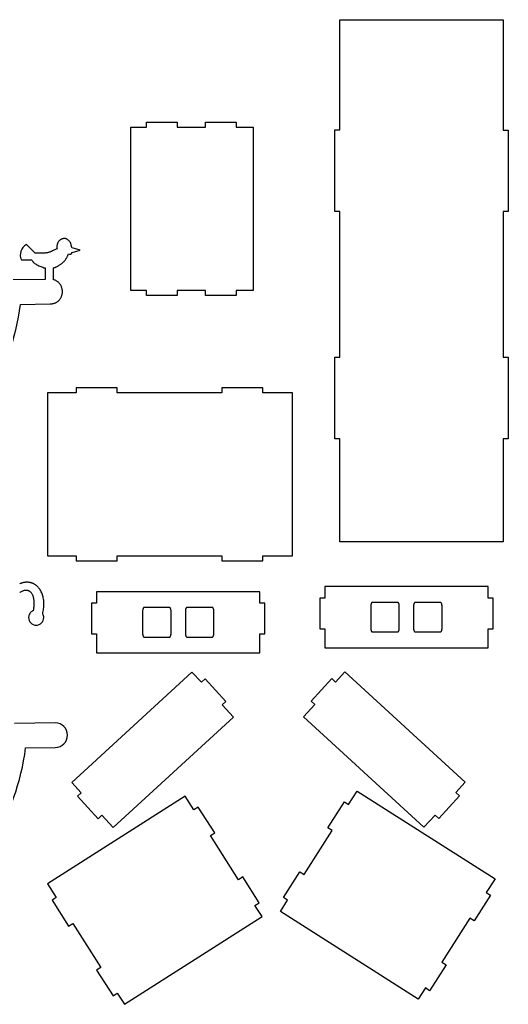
# Model space of a CAD drawing. Extents: x 0.1 to 24.4, y 0.1 to 24.3.
# Drawn here: x 12.41 to 24.38, y 0.13 to 24.27 of the extents above; entities that cross this region are included whole.
import ezdxf

# ---------------------------------------------------------------- set-up
doc = ezdxf.new("R2010")
doc.units = 0
doc.layers.add('LAYER_1', color=18, linetype='CONTINUOUS')

msp = doc.modelspace()

# ---------------------------------------------------------------- linework, layer by layer
at = {"layer": 'LAYER_1'}
for points in [[(24.25, 13.999), (24.25, 11.473), (20.25, 11.473), (20.25, 13.999), (20.125, 13.999), (20.125, 15.999), (20.25, 15.999), (20.25, 19.57), (20.125, 19.57), (20.125, 21.57), (20.25, 21.57), (20.25, 24.273), (24.25, 24.273), (24.25, 21.568), (24.375, 21.568), (24.375, 19.568), (24.25, 19.568), (24.25, 15.999), (24.375, 15.999), (24.375, 13.999)], [(15.51, 17.636), (15.125, 17.636), (15.125, 21.636), (15.51, 21.636), (15.51, 21.761), (16.26, 21.761), (16.26, 21.636), (16.96, 21.636), (16.96, 21.761), (17.71, 21.761), (17.71, 21.636), (18.125, 21.636), (18.125, 17.636), (17.71, 17.636), (17.71, 17.511), (16.96, 17.511), (16.96, 17.636), (16.26, 17.636), (16.26, 17.511), (15.51, 17.511)], [(13.793, 11.125), (13.793, 11.003), (14.793, 11.003), (14.793, 11.125), (17.361, 11.125), (17.361, 11.003), (18.361, 11.003), (18.361, 11.125), (19.091, 11.125), (19.091, 15.125), (18.361, 15.125), (18.361, 15.245), (17.361, 15.245), (17.361, 15.125), (14.793, 15.125), (14.793, 15.247), (13.793, 15.247), (13.793, 15.125), (13.091, 15.125), (13.091, 11.125)], [(14.289, 9.216), (14.289, 8.75), (18.289, 8.75), (18.289, 9.215), (18.412, 9.215), (18.412, 9.965), (18.289, 9.965), (18.289, 10.25), (14.289, 10.25), (14.289, 9.966), (14.166, 9.966), (14.166, 9.216)], [(19.879, 9.341), (19.879, 8.875), (23.879, 8.875), (23.879, 9.34), (24.002, 9.34), (24.002, 10.089), (23.879, 10.089), (23.879, 10.375), (19.879, 10.375), (19.879, 10.091), (19.756, 10.091), (19.756, 9.341)], [(21.666, 9.987), (21.044, 9.987), (21.04, 9.987), (21.037, 9.985), (21.033, 9.983), (21.029, 9.98), (21.026, 9.975), (21.023, 9.97), (21.02, 9.965), (21.017, 9.958), (21.015, 9.951), (21.012, 9.943), (21.01, 9.935), (21.009, 9.926), (21.007, 9.917), (21.006, 9.908), (21.006, 9.898), (21.006, 9.887), (21.006, 9.363), (21.006, 9.352), (21.006, 9.343), (21.007, 9.333), (21.009, 9.324), (21.01, 9.315), (21.012, 9.307), (21.015, 9.299), (21.017, 9.292), (21.02, 9.285), (21.023, 9.28), (21.026, 9.275), (21.029, 9.271), (21.033, 9.267), (21.037, 9.265), (21.04, 9.263), (21.044, 9.263), (21.666, 9.263), (21.67, 9.263), (21.674, 9.265), (21.677, 9.267), (21.681, 9.271), (21.684, 9.275), (21.687, 9.28), (21.69, 9.285), (21.693, 9.292), (21.696, 9.299), (21.698, 9.307), (21.7, 9.315), (21.701, 9.324), (21.703, 9.333), (21.704, 9.343), (21.704, 9.352), (21.704, 9.363), (21.704, 9.887), (21.704, 9.898), (21.704, 9.908), (21.703, 9.917), (21.701, 9.926), (21.7, 9.935), (21.698, 9.943), (21.696, 9.951), (21.693, 9.958), (21.69, 9.965), (21.687, 9.97), (21.684, 9.975), (21.681, 9.98), (21.677, 9.983), (21.674, 9.985), (21.67, 9.987)], [(22.714, 9.987), (22.093, 9.987), (22.089, 9.987), (22.085, 9.985), (22.081, 9.983), (22.078, 9.979), (22.074, 9.975), (22.071, 9.97), (22.068, 9.965), (22.066, 9.958), (22.063, 9.951), (22.061, 9.943), (22.059, 9.935), (22.057, 9.926), (22.056, 9.917), (22.055, 9.907), (22.054, 9.898), (22.054, 9.887), (22.054, 9.363), (22.054, 9.352), (22.055, 9.342), (22.056, 9.333), (22.057, 9.324), (22.059, 9.315), (22.061, 9.307), (22.063, 9.299), (22.066, 9.292), (22.068, 9.285), (22.071, 9.28), (22.074, 9.275), (22.078, 9.27), (22.081, 9.267), (22.085, 9.265), (22.089, 9.263), (22.093, 9.263), (22.714, 9.263), (22.718, 9.263), (22.722, 9.265), (22.726, 9.267), (22.729, 9.27), (22.733, 9.275), (22.736, 9.28), (22.739, 9.285), (22.742, 9.292), (22.744, 9.299), (22.746, 9.307), (22.748, 9.315), (22.75, 9.324), (22.751, 9.333), (22.752, 9.342), (22.753, 9.352), (22.753, 9.363), (22.753, 9.887), (22.753, 9.898), (22.752, 9.907), (22.751, 9.917), (22.75, 9.926), (22.748, 9.935), (22.746, 9.943), (22.744, 9.951), (22.742, 9.958), (22.739, 9.965), (22.736, 9.97), (22.733, 9.975), (22.729, 9.979), (22.726, 9.983), (22.722, 9.985), (22.718, 9.987)], [(16.076, 9.862), (15.454, 9.862), (15.45, 9.862), (15.446, 9.86), (15.443, 9.858), (15.439, 9.855), (15.436, 9.85), (15.433, 9.845), (15.43, 9.84), (15.427, 9.833), (15.424, 9.826), (15.422, 9.818), (15.42, 9.81), (15.419, 9.801), (15.417, 9.792), (15.416, 9.783), (15.416, 9.773), (15.416, 9.762), (15.416, 9.238), (15.416, 9.227), (15.416, 9.218), (15.417, 9.208), (15.419, 9.199), (15.42, 9.19), (15.422, 9.182), (15.424, 9.174), (15.427, 9.167), (15.43, 9.16), (15.433, 9.155), (15.436, 9.15), (15.439, 9.146), (15.443, 9.142), (15.446, 9.14), (15.45, 9.138), (15.454, 9.138), (16.076, 9.138), (16.08, 9.138), (16.084, 9.14), (16.087, 9.142), (16.091, 9.146), (16.094, 9.15), (16.097, 9.155), (16.1, 9.16), (16.103, 9.167), (16.106, 9.174), (16.108, 9.182), (16.11, 9.19), (16.111, 9.199), (16.113, 9.208), (16.114, 9.218), (16.114, 9.227), (16.114, 9.238), (16.114, 9.762), (16.114, 9.773), (16.114, 9.783), (16.113, 9.792), (16.111, 9.801), (16.11, 9.81), (16.108, 9.818), (16.106, 9.826), (16.103, 9.833), (16.1, 9.84), (16.097, 9.845), (16.094, 9.85), (16.091, 9.855), (16.087, 9.858), (16.084, 9.86), (16.08, 9.862)], [(17.124, 9.862), (16.503, 9.862), (16.499, 9.862), (16.495, 9.86), (16.491, 9.858), (16.488, 9.854), (16.484, 9.85), (16.481, 9.845), (16.478, 9.84), (16.475, 9.833), (16.473, 9.826), (16.471, 9.818), (16.469, 9.81), (16.467, 9.801), (16.466, 9.792), (16.465, 9.782), (16.464, 9.773), (16.464, 9.762), (16.464, 9.238), (16.464, 9.227), (16.465, 9.217), (16.466, 9.208), (16.467, 9.199), (16.469, 9.19), (16.471, 9.182), (16.473, 9.174), (16.475, 9.167), (16.478, 9.16), (16.481, 9.155), (16.484, 9.15), (16.488, 9.145), (16.491, 9.142), (16.495, 9.14), (16.499, 9.138), (16.503, 9.138), (17.124, 9.138), (17.128, 9.138), (17.132, 9.14), (17.136, 9.142), (17.139, 9.145), (17.143, 9.15), (17.146, 9.155), (17.149, 9.16), (17.152, 9.167), (17.154, 9.174), (17.156, 9.182), (17.158, 9.19), (17.16, 9.199), (17.161, 9.208), (17.162, 9.217), (17.163, 9.227), (17.163, 9.238), (17.163, 9.762), (17.163, 9.773), (17.162, 9.782), (17.161, 9.792), (17.16, 9.801), (17.158, 9.81), (17.156, 9.818), (17.154, 9.826), (17.152, 9.833), (17.149, 9.84), (17.146, 9.845), (17.143, 9.85), (17.139, 9.854), (17.136, 9.858), (17.132, 9.86), (17.128, 9.862)], [(13.911, 5.32), (13.82, 5.237), (14.327, 4.684), (14.419, 4.768), (14.696, 4.466), (17.642, 7.172), (17.363, 7.475), (17.455, 7.559), (16.947, 8.111), (16.856, 8.028), (16.627, 8.277), (13.681, 5.571)], [(23.089, 5.328), (23.18, 5.244), (22.673, 4.692), (22.581, 4.775), (22.304, 4.473), (19.358, 7.179), (19.637, 7.483), (19.545, 7.566), (20.053, 8.119), (20.144, 8.035), (20.373, 8.284), (23.319, 5.578)], [(22.343, 0.534), (22.169, 0.261), (18.796, 2.412), (18.97, 2.684), (18.866, 2.751), (19.269, 3.383), (19.373, 3.317), (20.061, 4.396), (19.957, 4.463), (20.36, 5.095), (20.464, 5.029), (20.677, 5.363), (24.05, 3.213), (23.837, 2.878), (23.942, 2.812), (23.538, 2.179), (23.434, 2.246), (22.746, 1.167), (22.851, 1.1), (22.447, 0.468)], [(14.797, 0.407), (14.971, 0.134), (18.344, 2.284), (18.17, 2.557), (18.274, 2.623), (17.87, 3.256), (17.767, 3.189), (17.079, 4.269), (17.183, 4.335), (16.78, 4.968), (16.676, 4.901), (16.462, 5.235), (13.089, 3.085), (13.303, 2.751), (13.198, 2.685), (13.601, 2.052), (13.706, 2.119), (14.394, 1.039), (14.289, 0.973), (14.692, 0.34)]]:
    msp.add_lwpolyline(points, close=True, dxfattribs=at)
for points in [[(9.877, 13.153, 0.214362), (12.427, 17.294), (13.152, 17.307), (13.169, 17.307), (13.186, 17.308), (13.202, 17.31), (13.218, 17.313), (13.233, 17.316), (13.247, 17.32), (13.261, 17.324), (13.275, 17.329), (13.288, 17.335), (13.301, 17.341), (13.313, 17.348), (13.324, 17.355), (13.335, 17.363), (13.346, 17.371), (13.356, 17.379), (13.366, 17.388), (13.375, 17.398), (13.383, 17.408), (13.391, 17.418), (13.399, 17.429), (13.406, 17.439), (13.413, 17.451), (13.419, 17.462), (13.424, 17.474), (13.429, 17.486), (13.434, 17.498), (13.438, 17.51), (13.441, 17.522), (13.444, 17.535), (13.447, 17.548), (13.449, 17.561), (13.451, 17.574), (13.452, 17.587), (13.452, 17.6), (13.452, 17.613), (13.452, 17.626), (13.451, 17.639), (13.449, 17.651), (13.447, 17.664), (13.445, 17.677), (13.442, 17.69), (13.438, 17.702), (13.434, 17.714), (13.43, 17.727), (13.425, 17.739), (13.419, 17.75), (13.413, 17.762), (13.407, 17.773), (13.4, 17.784), (13.392, 17.794), (13.384, 17.805), (13.376, 17.814), (13.367, 17.824), (13.357, 17.833), (13.347, 17.842), (13.337, 17.85), (13.326, 17.858), (13.314, 17.865), (13.302, 17.872), (13.29, 17.878), (13.276, 17.883), (13.263, 17.889), (13.249, 17.893), (13.234, 17.897), (13.234, 18.188), (13.244, 18.192), (13.254, 18.195), (13.273, 18.2), (13.283, 18.203), (13.292, 18.206), (13.301, 18.21), (13.31, 18.214), (13.324, 18.22), (13.337, 18.228), (13.35, 18.235), (13.363, 18.243), (13.376, 18.251), (13.389, 18.259), (13.401, 18.268), (13.413, 18.277), (13.425, 18.286), (13.437, 18.296), (13.449, 18.306), (13.46, 18.316), (13.471, 18.326), (13.482, 18.337), (13.492, 18.348), (13.502, 18.359), (13.51, 18.368), (13.518, 18.378), (13.526, 18.388), (13.533, 18.398), (13.54, 18.408), (13.547, 18.418), (13.554, 18.429), (13.56, 18.44), (13.566, 18.45), (13.572, 18.462), (13.578, 18.473), (13.583, 18.484), (13.588, 18.496), (13.593, 18.508), (13.602, 18.532, 0.48667), (13.69, 18.567), (13.884, 18.619), (13.689, 18.683), (13.686, 18.689), (13.684, 18.695), (13.679, 18.708), (13.674, 18.723), (13.671, 18.737), (13.665, 18.764), (13.663, 18.775), (13.661, 18.784), (13.659, 18.789), (13.656, 18.794), (13.652, 18.802), (13.647, 18.81), (13.64, 18.819), (13.633, 18.828), (13.625, 18.838), (13.616, 18.848), (13.606, 18.858), (13.596, 18.867), (13.586, 18.876), (13.575, 18.884), (13.564, 18.892), (13.558, 18.895), (13.553, 18.898), (13.547, 18.9), (13.541, 18.903), (13.536, 18.904), (13.53, 18.906), (13.52, 18.907), (13.509, 18.908), (13.499, 18.908), (13.488, 18.907), (13.477, 18.906), (13.466, 18.904), (13.456, 18.901), (13.445, 18.898), (13.435, 18.894), (13.425, 18.889), (13.415, 18.884), (13.406, 18.878), (13.397, 18.872), (13.388, 18.866), (13.38, 18.859), (13.373, 18.851), (13.365, 18.842), (13.357, 18.832), (13.351, 18.822), (13.344, 18.812), (13.339, 18.801), (13.334, 18.79), (13.33, 18.778), (13.326, 18.766), (13.323, 18.754), (13.321, 18.742), (13.319, 18.729), (13.318, 18.715), (13.318, 18.701), (13.319, 18.687), (13.32, 18.673), (13.321, 18.658), (13.296, 18.646), (13.269, 18.633), (13.241, 18.62), (13.213, 18.606), (13.185, 18.592), (13.171, 18.586), (13.157, 18.58), (13.143, 18.575), (13.129, 18.57), (13.115, 18.566), (13.102, 18.563), (13.084, 18.559), (13.066, 18.556), (13.046, 18.553), (13.027, 18.551), (13.006, 18.55), (12.986, 18.549), (12.944, 18.548), (12.902, 18.548), (12.861, 18.547), (12.821, 18.547), (12.802, 18.547), (12.784, 18.546), (12.572, 18.758, 0.393726), (12.447, 18.383), (12.697, 18.383), (12.709, 18.367), (12.721, 18.351), (12.727, 18.343), (12.733, 18.335), (12.74, 18.328), (12.747, 18.321), (12.756, 18.313), (12.766, 18.306), (12.776, 18.298), (12.787, 18.291), (12.808, 18.277), (12.829, 18.265), (12.851, 18.253), (12.874, 18.242), (12.897, 18.231), (12.92, 18.221), (12.946, 18.211), (12.973, 18.202), (13, 18.193), (13.027, 18.186), (13.027, 17.905), (12.234, 17.896)], [(12.406, 10.227), (12.421, 10.238), (12.436, 10.248), (12.451, 10.257), (12.466, 10.265), (12.481, 10.272), (12.496, 10.277), (12.51, 10.282), (12.525, 10.285), (12.539, 10.288), (12.553, 10.289), (12.567, 10.289), (12.581, 10.288), (12.594, 10.286), (12.607, 10.282), (12.613, 10.28), (12.619, 10.278), (12.626, 10.275), (12.632, 10.272), (12.638, 10.269), (12.644, 10.265), (12.649, 10.261), (12.655, 10.257), (12.66, 10.253), (12.666, 10.248), (12.676, 10.238), (12.686, 10.226), (12.696, 10.214), (12.704, 10.2), (12.712, 10.185), (12.72, 10.169), (12.727, 10.151), (12.733, 10.133), (12.738, 10.113), (12.743, 10.092), (12.747, 10.07), (12.75, 10.047), (12.752, 10.023), (12.754, 9.997), (12.754, 9.97), (12.754, 9.942), (12.752, 9.913), (12.75, 9.882), (12.746, 9.85), (12.742, 9.817), (12.736, 9.783), (12.724, 9.777), (12.713, 9.771), (12.702, 9.763), (12.691, 9.755), (12.681, 9.746), (12.672, 9.737), (12.664, 9.727), (12.656, 9.716), (12.649, 9.705), (12.643, 9.693), (12.637, 9.681), (12.633, 9.668), (12.629, 9.655), (12.627, 9.641), (12.625, 9.627), (12.625, 9.613, 0.414214), (12.81, 9.428, 0.414214), (12.995, 9.613), (12.995, 9.626), (12.994, 9.638), (12.991, 9.65), (12.989, 9.662), (12.985, 9.674), (12.98, 9.685), (12.975, 9.696), (12.97, 9.707), (12.977, 9.738), (12.983, 9.77), (12.989, 9.801), (12.993, 9.832), (12.996, 9.863), (12.998, 9.894), (13, 9.924), (13, 9.954), (12.999, 9.983), (12.997, 10.012), (12.994, 10.04), (12.99, 10.068), (12.985, 10.096), (12.979, 10.122), (12.972, 10.149), (12.964, 10.174), (12.956, 10.199), (12.946, 10.223), (12.935, 10.246), (12.93, 10.257), (12.924, 10.268), (12.918, 10.279), (12.911, 10.29), (12.905, 10.3), (12.898, 10.31), (12.891, 10.32), (12.884, 10.33), (12.876, 10.339), (12.869, 10.348), (12.861, 10.357), (12.853, 10.366), (12.844, 10.374), (12.836, 10.382), (12.827, 10.39), (12.818, 10.398), (12.809, 10.405), (12.8, 10.412), (12.79, 10.418), (12.78, 10.425), (12.77, 10.431), (12.76, 10.437), (12.75, 10.442), (12.739, 10.447), (12.729, 10.452), (12.718, 10.456), (12.705, 10.461), (12.693, 10.465), (12.68, 10.468), (12.667, 10.471), (12.655, 10.474), (12.642, 10.476), (12.629, 10.478), (12.616, 10.479), (12.603, 10.48), (12.59, 10.481), (12.577, 10.481), (12.564, 10.48), (12.551, 10.479), (12.538, 10.478), (12.524, 10.476), (12.511, 10.474), (12.498, 10.471), (12.485, 10.468), (12.472, 10.465), (12.458, 10.461), (12.445, 10.457), (12.432, 10.452), (12.419, 10.447), (12.406, 10.442)], [(10.002, 2.278, 0.214362), (12.552, 6.419), (13.277, 6.432, 1), (13.277, 7.032), (12.283, 7.02)]]:
    msp.add_lwpolyline(points, format="xyb", dxfattribs=at)

doc.saveas('drawing.dxf')
